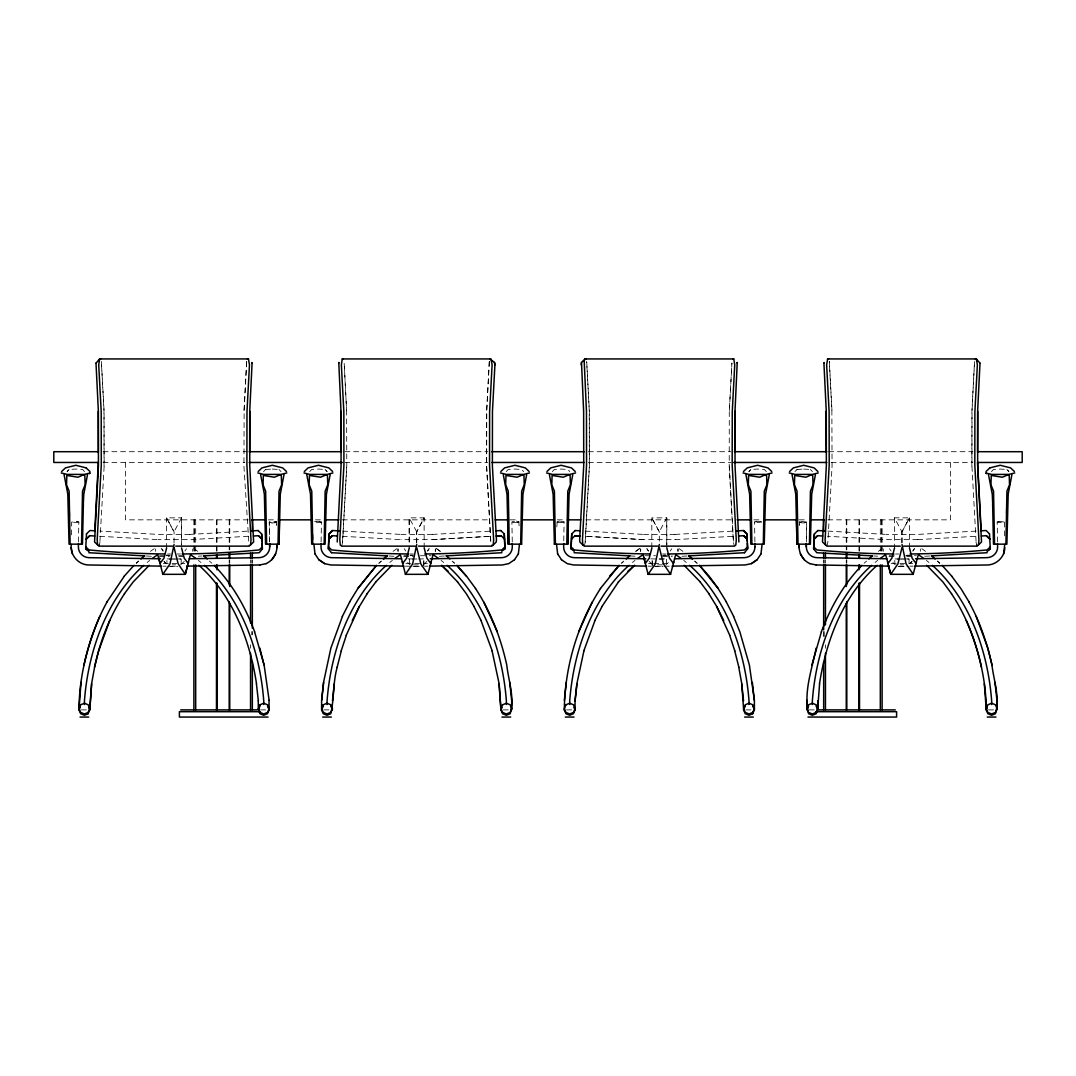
<?xml version="1.0" encoding="UTF-8"?>
<svg xmlns="http://www.w3.org/2000/svg" width="1076" height="1076" viewBox="0 0 1076 1076"><rect width="100%" height="100%" fill="white"/><g stroke="black" fill="none" stroke-linecap="round" stroke-linejoin="round"><path stroke-width="0.75" stroke-dasharray="5 3.75" d="M192.658 551.302L192.765 548.962M435.296 551.302L435.296 548.962M435.39 551.302L435.403 548.962M677.934 551.302L677.934 548.962M678.028 551.302L678.028 548.962M729.393 410.561L731.922 363.029L729.299 410.561L729.219 466.217L733.388 542.116L734.33 546.137M920.572 551.302L920.666 548.962M971.857 466.217L971.937 410.561L974.547 361.388L972.032 410.561L971.951 466.217L976.12 542.116L977.062 546.137M71.366 534.866L71.621 522.075L77.122 521.322M78.454 541.874L78.83 521.968L77.055 521.322M181.131 562.775L181.252 559.13L173.801 559.009M321.092 541.874L321.468 521.968L319.693 521.322M423.729 565.371L423.823 559.13L423.783 565.371M556.817 526.863L557.234 521.389L564.106 521.968L563.73 541.874M666.394 562.775L666.528 559.13M799.858 521.389L799.414 525.276L799.925 521.389L806.744 521.968L806.422 541.874M806.368 541.874L806.677 521.968L804.001 522.976M909.032 562.775L909.153 559.13L901.701 559.009M244.023 410.561L246.633 361.388M246.727 361.388L244.131 410.561L243.943 466.217L249.067 546.137M489.271 361.388L486.661 410.561L486.581 466.217L490.75 542.116L491.692 546.137M489.365 361.388L486.755 410.561L486.675 466.217L490.844 542.116M104.049 466.217L103.968 410.561L101.359 361.388L104.063 410.561L104.143 466.217L99.88 542.116L98.938 546.137M342.518 542.116L346.687 466.217M585.156 542.116L589.325 466.217L589.245 410.561L586.729 361.388M99.032 546.137L99.987 542.116M341.67 546.137L342.612 542.116L346.781 466.217L346.606 410.561L344.172 363.029L346.606 410.561M584.308 546.137L585.25 542.116L589.419 466.217L589.339 410.561L586.635 361.388M826.933 546.137L827.888 542.116L832.057 466.217L831.869 410.561L829.273 361.388M181.562 517.852L174.003 531.867L166.538 517.852L181.562 517.852L181.562 547.966M416.735 542.896L416.735 531.867L424.186 517.852L409.176 517.852L409.176 547.966M901.997 531.867L909.462 517.852L894.438 517.852L901.997 531.867L901.997 542.896M78.373 522.654L78.83 521.968M321.011 522.654L321.468 521.968M564.106 521.968L558.552 522.734M184.924 551.006L186.525 548.706M427.549 551.006L429.068 548.706M427.656 551.006L429.163 548.706M670.187 551.006L671.801 548.706M912.825 551.006L914.344 548.706M912.919 551.006L914.439 548.706M69.039 469.472L67.062 471.597L69.106 469.472L75.831 469.055L82.556 469.472L84.52 471.597M263.566 471.597L265.611 469.472M309.7 471.597L311.744 469.472L318.469 469.055L325.181 469.472L327.158 471.597L325.127 469.472M506.204 471.597L508.249 469.472L514.96 469.055L521.685 469.472L523.662 471.597M552.338 471.597L554.382 469.472L561.094 469.055L567.819 469.472L569.796 471.597M750.819 469.472L748.842 471.597L750.873 469.472L757.598 469.055L764.323 469.472L766.3 471.597M794.976 471.597L797.02 469.472M991.48 471.597L993.511 469.472L1000.236 469.055L1006.961 469.472L1008.938 471.597L1006.894 469.472M180.674 564.846L184.225 561.416M423.218 564.846L426.863 561.416M665.95 564.846L668.317 562.56M909.677 563.703L912.031 561.416L908.588 564.846M136.222 563.232L138.535 561.121M136.316 563.232L138.629 561.121M378.86 563.232L381.173 561.121M378.954 563.232L381.267 561.121M623.811 561.121L621.498 563.232L623.905 561.121M864.136 563.232L866.543 561.121M150.438 551.356L154.204 548.679M393.076 551.356L396.842 548.679M635.714 551.356L639.373 548.679M635.808 551.356L639.48 548.679M878.352 551.356L882.105 548.679M274.757 522.734L276.532 522.075L276.142 521.389L269.256 521.968L269.578 541.874M512.27 541.874L511.894 521.968L518.766 521.389L519.183 526.863M517.381 522.734L519.17 522.075L516.426 521.08M754.908 541.874L754.532 521.968L756.307 521.322M761.808 522.075L754.922 522.654M997.546 541.874L997.17 521.968L998.945 521.322M998.878 521.322L1004.446 522.075L997.56 522.654M78.44 522.654L71.554 522.075M314.596 521.389L319.76 521.322M321.078 522.654L314.192 522.075M559.574 521.08L556.897 522.075L558.619 522.734M271.932 522.976L274.81 522.734M517.448 522.734L511.894 521.968M756.24 521.322L761.404 521.389M265.543 469.472L272.336 469.055M796.953 469.472L803.732 469.055M189.645 534.422L248.193 531.1M248.421 536.265L189.766 539.641L158.226 539.641M432.283 534.422L490.831 531.1M432.404 539.601L491.06 536.265L432.404 539.641L400.864 539.641M198.387 556.184L201.777 555.996M674.908 534.422L733.469 531.1M675.042 539.641L733.697 536.265M439.385 556.279L445.962 555.902M976.107 531.1L917.546 534.422L886.261 534.422M917.68 539.641L976.335 536.265M682.023 556.279L687.053 555.996M924.661 556.279L931.332 555.902M174.299 559.009L166.847 559.13L166.968 562.775M175.886 558.982L180.943 558.901M412.431 559.076L416.937 559.009M418.524 558.982L425.235 558.874M170.277 566.38L176.975 566.285M659.507 559.009L667.873 558.874M412.915 566.38L422.922 566.232M424.522 566.205L427.898 566.151M902.199 559.009L894.748 559.13L894.869 562.775M903.8 558.982L910.511 558.874M655.54 566.38L670.536 566.151M898.178 566.38L908.198 566.232M909.785 566.205L913.174 566.151M103.094 451.705L247.238 451.705M344.898 451.705L487.63 451.705M588.37 451.705L731.102 451.705M828.762 451.705L972.906 451.705M103.094 462.465L244.871 462.465M344.898 462.465L487.63 462.465M588.37 462.465L731.102 462.465M831.129 462.465L972.906 462.465M248.233 519.842L125.61 519.842L125.61 462.465M268.395 519.842L276.788 519.842M315.429 519.842L322.141 519.842M342.303 519.842L490.131 519.842M510.28 519.842L518.686 519.842M557.314 519.842L565.72 519.842M585.869 519.842L733.697 519.842M753.859 519.842L760.571 519.842M799.212 519.842L807.605 519.842M827.767 519.842L950.39 519.842L950.39 462.465M189.739 534.422L158.36 534.422L99.893 531.1M400.985 534.422L432.377 534.422M643.623 534.422L675.015 534.422M643.596 539.601L584.94 536.265L643.596 539.641L675.136 539.641M917.774 539.641L886.14 539.641L827.578 536.265M413.52 555.27L410.225 555.27A890.955 890.955 0 0 0 413.399 555.324M662.48 555.27L665.775 555.27A890.955 890.955 0 0 1 662.493 555.324M159.625 555.714L170.264 555.714M178.535 555.714L186.821 555.714M403.917 555.714L412.902 555.714M420.46 555.714L431.099 555.714M644.901 555.714L655.54 555.714M663.098 555.714L672.083 555.714M889.179 555.714L897.465 555.714M905.736 555.714L916.375 555.714M159.436 556.655L169.241 556.655M178.858 556.655L187.036 556.655M403.688 556.655L413.493 556.655M662.507 556.655L672.312 556.655M888.964 556.655L897.142 556.655M906.759 556.655L913.228 556.655M163.31 563.367L184.79 563.367M405.934 563.367L422.397 563.367M424.038 563.367L427.428 563.367M648.572 563.367L651.962 563.367M653.603 563.367L670.066 563.367M891.21 563.367L912.69 563.367M172.348 564.846L175.738 564.846M413.44 564.846L418.376 564.846M657.624 564.846L662.56 564.846M900.262 564.846L903.652 564.846M81.305 709.891L87.492 709.891M260.607 709.891L266.781 709.891M323.943 709.891L330.117 709.891M503.245 709.891L509.419 709.891M566.581 709.891L572.755 709.891M745.883 709.891L752.057 709.891M809.219 709.891L815.393 709.891M988.508 709.891L994.695 709.891M895.057 558.901L900.114 558.982M650.765 558.874L657.476 558.982M659.063 559.009L663.569 559.076M899.025 566.285L905.723 566.38M408.127 558.874L416.493 559.009M648.102 566.151L651.478 566.205M653.078 566.232L663.085 566.38M167.143 558.901L172.2 558.982M405.464 566.151L420.46 566.38M162.826 566.151L166.215 566.205M167.802 566.232L177.822 566.38M827.807 531.1L886.355 534.422M585.169 531.1L643.717 534.422M874.223 555.996L877.612 556.184M342.531 531.1L401.092 534.422M342.303 536.265L400.958 539.641M630.038 555.902L636.615 556.279M99.664 536.265L158.32 539.641M388.947 555.996L393.977 556.279M146.323 555.996L151.339 556.279M803.664 469.055L810.457 469.472M272.268 469.055L279.047 469.472M801.19 522.734L804.068 522.976M271.999 522.976L269.256 521.968L269.632 541.874M799.468 522.075L801.243 522.734M921.796 548.679L925.562 551.356M679.158 548.679L682.924 551.356M436.627 548.679L440.286 551.356M436.52 548.679L440.192 551.356M193.895 548.679L197.648 551.356M937.465 561.121L939.778 563.232M937.371 561.121L939.684 563.232M694.827 561.121L697.14 563.232M694.733 561.121L697.046 563.232M452.189 561.121L454.502 563.232L452.095 561.121M209.457 561.121L211.864 563.232M892.959 562.56L895.326 564.846M649.137 561.416L652.782 564.846M407.683 562.56L410.05 564.846M166.323 563.703L163.969 561.416L167.412 564.846M810.389 469.472L812.434 471.597M278.98 469.472L281.024 471.597M889.475 548.706L891.076 551.006M646.932 548.706L648.451 551.006M646.837 548.706L648.344 551.006M404.199 548.706L405.813 551.006M161.656 548.706L163.175 551.006M161.561 548.706L163.081 551.006M997.17 521.968L997.627 522.654M754.532 521.968L754.989 522.654M276.075 521.389L276.519 525.276L276.532 522.075M416.735 531.867L409.176 517.852L409.27 544.617M976.013 542.116L976.968 546.137M729.313 466.217L733.482 542.116M829.367 361.388L831.977 410.561M1004.379 522.075L1004.688 538.054M652.271 565.371L652.177 559.13L652.217 565.371M409.472 559.13L409.606 562.775M883.235 548.962L883.342 551.302M640.704 548.962L640.704 551.302M640.597 548.962L640.61 551.302M398.066 548.962L398.066 551.302M397.972 548.962L397.972 551.302M155.334 548.962L155.428 551.302M909.462 547.966L909.368 517.852L901.903 531.867L901.903 542.896M894.546 517.852L894.438 547.966M882.118 519.842L882.118 551.517M881.58 519.842L881.58 551.517M880.316 519.842L880.316 551.517M859.522 519.842L859.522 551.517M858.984 519.842L858.984 551.517M846.799 519.842L846.799 549.849M846.799 559.843L846.799 563.178M846.261 519.842L846.261 549.849M846.261 559.843L846.261 563.178M825.453 559.843L825.453 563.178M825.453 644.874L825.453 648.209M824.203 559.843L824.203 563.178M824.203 631.531L824.203 636.535M823.665 559.843L823.665 563.178M823.665 631.531L823.665 636.535M666.824 547.966L666.824 517.852L651.814 517.852L651.814 547.966M666.73 544.617L666.73 517.852L659.265 531.867L651.814 517.852L659.359 531.867L659.265 542.896M424.186 547.966L424.092 517.852L416.641 531.867L416.641 542.896M252.335 559.843L252.335 563.178M252.335 631.531L252.335 634.867M251.797 559.843L251.797 563.178M251.797 631.531L251.797 634.867M250.547 559.843L250.547 563.178M250.547 644.874L250.547 648.209M229.739 519.842L229.739 549.849M229.739 559.843L229.739 563.178M229.201 519.842L229.201 549.849M229.201 559.843L229.201 563.178M217.016 519.842L217.016 551.517M216.478 519.842L216.478 551.517M195.684 519.842L195.684 551.517M194.42 519.842L194.42 551.517M193.882 519.842L193.882 551.517M181.454 517.852L181.454 544.617M174.003 542.896L174.097 531.867L166.632 517.852L166.538 547.966M926.355 560.394A181.508 124.318 90 0 1 928.951 562.466M875.057 562.466A181.508 124.318 -90 0 1 877.653 560.394M898.783 554.005A890.121 890.121 0 0 1 895.555 553.992M683.717 560.394A181.508 124.318 90 0 1 686.313 562.466M632.419 562.466A181.508 124.318 -90 0 1 635.015 560.394M665.815 553.992A890.121 890.121 0 0 1 662.587 554.005M198.347 560.394A181.508 124.318 90 0 1 200.943 562.466M147.156 562.466A181.508 124.318 -90 0 1 149.739 560.394M180.445 553.992A890.121 890.121 0 0 1 177.217 554.005M170.775 554.005A890.121 890.121 0 0 1 167.547 553.992M389.781 562.466A181.508 124.318 -90 0 1 392.377 560.394M441.079 560.394A181.508 124.318 90 0 1 443.675 562.466M413.413 554.005A890.121 890.121 0 0 1 410.185 553.992M169.282 555.27L165.986 555.27A890.955 890.955 0 0 0 169.255 555.31M910.014 555.27L906.718 555.27A890.955 890.955 0 0 0 909.973 555.297"/><path stroke-width="1.5" d="M249.659 452.364L249.726 411.301L252.08 363.217M249.82 411.301L249.74 465.491L253.613 541.981L249.161 546.137L175.765 546.137M734.935 452.364L735.002 411.301L737.221 362.531M735.096 411.301L735.016 465.491L738.889 541.981M977.559 462.209L981.178 531.49M977.573 452.364L977.627 411.301L979.994 363.217M977.734 411.301L977.654 465.491L981.527 541.981L977.062 546.137L903.665 546.137M71.272 544.443C69.779 554.638 77.97 564.564 88.272 564.967L161.239 566.124M78.494 543.528L78.373 546.837A10.827 10.666 0.9 0 0 89.026 557.677L160.566 558.794M313.91 544.443L314.999 553.817M321.132 543.528L321.011 546.837A10.827 10.666 0.9 0 0 331.664 557.677L401.536 558.767M556.548 544.443L557.637 553.817M563.77 543.528L563.649 546.837A10.827 10.666 0.9 0 0 574.302 557.677L645.842 558.794M799.065 547.644L799.118 544.443C798.432 552.418 802.521 560.34 809.959 563.649M806.287 546.837L806.341 543.528L806.354 546.837A10.827 10.666 0.9 0 0 816.94 557.677L886.812 558.767M83.363 504.106L82.475 544.16L69.052 544.16L67.815 494.341M278.966 544.16L279.491 519.13M521.604 544.16L522.923 494.341L526.621 474.785M554.328 544.16L567.805 544.16L568.263 519.13M567.805 544.16L569.056 494.341L572.755 474.785M81.534 544.16L82.516 491.167L85.112 484.805L84.829 475.444L82.839 475.121L77.956 477.219L66.82 475.444L66.551 484.805L69.133 491.167L70.115 544.16M278.038 544.16L279.02 491.167L281.616 484.805L281.334 475.444L279.343 475.121L274.461 477.219L263.324 475.444L263.055 484.805L265.637 491.167L266.619 544.16M324.172 544.16L325.154 491.167L327.75 484.805L327.467 475.444L325.477 475.121L320.594 477.219L309.458 475.444L309.189 484.805L311.771 491.167L312.753 544.16M520.676 544.16L521.658 491.167L524.241 484.805L523.972 475.444L521.981 475.121L517.099 477.219L505.962 475.444L505.68 484.805L508.275 491.167L509.257 544.16M566.81 544.16L567.792 491.167L570.388 484.805L570.105 475.444L568.115 475.121L563.232 477.219L552.096 475.444L551.813 484.805L554.409 491.167L555.391 544.16M763.314 544.16L764.296 491.167L766.879 484.805L766.61 475.444L764.606 475.121L759.723 477.219L748.6 475.444L748.318 484.805L750.913 491.167L751.895 544.16M809.448 544.16L810.43 491.167L813.012 484.805L812.743 475.444L810.739 475.121L805.857 477.219L794.734 475.444L794.451 484.805L797.047 491.167L798.029 544.16M1006.611 512.983L1006.732 508.06M1005.939 544.16L1006.921 491.167L1009.517 484.805L1009.248 475.444L1007.244 475.121L1002.361 477.219L991.238 475.444L990.956 484.805L993.552 491.167L994.533 544.16M83.296 504.106L83.78 494.341L87.479 474.785M1008.185 494.341L1006.88 544.16L993.471 544.16L992.637 504.106M85.784 548.854L88.972 551.248L85.69 548.854L86.497 533.952M331.543 552.714L328.328 548.854L329.041 533.952L332.511 530.522L339.196 530.912M328.422 548.854L329.135 533.952L332.605 530.522M571.06 548.854L571.773 533.952M817.881 530.522L814.317 533.952L813.59 548.854L816.805 552.714L872.676 555.902M813.698 548.854L814.411 533.952M94.728 531.49L98.346 462.209M96.006 363.217L98.373 411.301L98.441 465.491L94.567 541.981L99.032 546.137L172.429 546.137M250.56 545.048L251.004 539.95L246.902 465.155L246.982 411.651L249.471 364.899L248.489 358.94L99.611 358.94L98.723 364.899L101.198 411.651L101.278 465.155L97.176 539.95L97.634 545.048M338.779 362.531L340.998 411.301L341.079 465.491L337.205 541.981M581.174 364.925L581.403 362.531L584.981 358.94L733.751 358.94L734.733 364.899L732.258 411.651L732.178 465.155L736.28 539.95L735.836 545.048L734.424 546.137L661.041 546.137M584.201 361.254L586.474 411.651L586.555 465.155L582.452 539.95L582.896 545.048L584.308 546.137L657.692 546.137M823.92 363.217L826.274 411.301L826.355 465.491L822.481 541.981L826.933 546.137L900.33 546.137M418.403 546.137L491.799 546.137L493.198 545.048L493.642 539.95L489.54 465.155L489.62 411.651L492.095 364.899L491.019 358.94L342.249 358.94L341.361 364.899L343.836 411.651L343.916 465.155L339.814 539.95L340.258 545.048L341.67 546.137L415.067 546.137M978.474 545.048L978.918 539.95L974.816 465.155L974.896 411.651L977.371 364.899L976.389 358.94L827.511 358.94L828.601 358.98M81.009 682.359L78.965 709.891L80.646 713.697L84.439 715.271L88.245 713.697M109.725 620.489L98.629 650.913L94.607 667.147L91.568 683.852L89.725 709.891L88.151 713.697M91.675 683.852L89.819 709.891L88.676 707.362M337.245 667.147C332.807 682.305 334.273 698.741 330.789 713.697L327.077 715.271L323.271 713.697L321.603 709.891L321.603 700.328L323.553 682.359L330.883 648.088L342.437 616.413M321.697 700.328L323.647 682.359M332.457 700.906L334.3 683.852M600.502 588.505C577.301 624.376 564.739 667.241 564.335 709.891M564.335 700.328L566.285 682.359M575.095 700.906L576.938 683.852M819.576 683.852L817.639 709.891M819.482 683.852C826.26 639.991 843.342 595.391 877.182 565.303M266.041 563.649C273.425 560.327 277.756 552.445 276.882 544.443L276.868 547.644M518.363 553.817L519.452 544.443M761.001 553.817L762.09 544.443M914.761 566.124L987.795 564.967C996.847 564.523 1004.702 556.803 1004.782 547.644M1003.693 553.817L1004.728 544.443M283.983 474.785L280.285 494.341L279.034 544.16L265.557 544.16L264.373 494.341L260.674 474.785M330.117 474.785L326.418 494.341L325.1 544.16L311.69 544.16L310.507 494.341L306.808 474.785M769.259 474.785L765.561 494.341L764.242 544.16L750.833 544.16L749.649 494.341L745.95 474.785M815.393 474.785L811.694 494.341L810.376 544.16L796.966 544.16L796.442 519.13M1008.131 494.341L1011.897 474.785M83.982 664.968C88.783 643.031 96.181 621.605 107.062 601.928M94.513 667.147C100.122 641.135 109.833 615.902 124.56 593.656M337.151 667.147L341.267 650.913M583.905 650.913L576.844 683.852L575.001 700.906L575.095 709.891L573.427 713.697L569.715 715.271L565.909 713.697L564.241 709.891M811.882 664.968L821.418 631.854M816.159 648.088C811.963 669.272 803.395 692.298 808.547 713.697L812.353 715.271L816.159 713.697L817.733 709.891L817.733 700.906M174.097 544.469L170.008 563.878L162.839 574.328L158.468 557.274M416.735 544.469L412.646 563.878L405.477 574.328L402.29 561.928M659.359 544.469L655.271 563.878L648.102 574.328L643.73 557.274M901.997 547.617L897.909 563.878L890.74 574.328L913.255 574.328L906.086 563.878L901.997 544.469M187.641 565.021L185.26 574.328L162.745 574.328M188.529 561.928L185.354 574.328L178.186 563.878L174.097 547.617M427.898 574.328L431.167 561.928M670.523 574.328L673.805 561.928M913.161 574.328L916.443 561.928M166.632 547.966L163.942 558.229L160.109 563.367L158.064 555.714M409.27 547.966L406.58 558.229L402.747 563.367L400.702 555.714M651.908 547.966L649.205 558.229L645.385 563.367L643.34 555.714M894.546 547.966L891.843 558.229L888.023 563.367L885.965 555.714M341.173 650.913L346.324 635.311M583.811 650.913L595.001 620.489M95.912 363.217L99.705 358.94L98.925 361.254M338.644 363.217L338.873 362.531M581.511 362.531L583.636 411.301L583.717 465.491L579.641 539.735L579.843 541.981L582.896 545.048M584.107 361.254L584.981 358.94L585.963 358.98M823.812 363.217L824.135 362.531M827.619 358.94L826.637 364.899L829.112 411.651L829.192 465.155L825.09 539.95L825.534 545.048M99.799 616.413C87.183 645.842 78.992 677.759 79.059 709.891L80.122 707.362M346.216 635.311L359.344 606.555L367.198 593.656M578.686 631.854L592.244 601.928M821.324 631.854C830.564 607.429 843.597 584.16 861.903 565.344M88.151 712.406L89.819 708.6L88.245 704.807L84.439 703.22L80.646 704.807L79.059 708.6L80.646 712.406L84.439 713.98L88.245 712.406M269.027 700.328L269.121 709.891L267.453 713.697L263.741 715.271L259.935 713.697L258.361 709.891L259.935 706.085M321.697 709.891L323.271 706.085M475.498 588.505C490.831 611.612 500.784 637.974 506.756 664.968C508.491 680.866 514.92 698.015 510.185 713.697L506.379 715.271L502.573 713.697L500.905 709.891L502.048 707.362M752.823 713.697L749.017 715.271L745.211 713.697L743.543 709.891L745.211 706.085M752.729 712.406L754.397 708.6L752.823 704.807L749.017 703.22L745.211 704.807L743.637 708.6L745.211 712.406L749.017 713.98L752.823 712.406M752.729 713.697L754.397 709.891L754.397 700.328L749.38 664.968L739.858 631.854L733.563 616.413M806.973 708.6L808.547 704.807L812.353 703.22L816.159 704.807L817.733 708.6L816.159 712.406L812.353 713.98L808.547 712.406L806.879 708.6M808.547 706.085L806.973 709.891L806.973 700.328M986.275 708.6L987.849 704.807L991.655 703.22L995.461 704.807L997.035 708.6L995.461 712.406L991.655 713.98L987.849 712.406L986.181 708.6L987.23 706.071M987.324 707.362L986.181 709.891L987.849 713.697L991.655 715.271L995.461 713.697C1000.182 698.015 993.807 680.839 991.924 664.968C987.069 643.071 979.819 621.605 968.938 601.928M342.343 616.413L349.7 601.928M352.269 620.489L359.25 606.555M594.907 620.489L601.982 606.555M106.968 601.928L124.238 576.279M349.606 601.928L357.864 588.505L376.546 565.344L357.77 588.505M601.887 606.555L618.485 581.914M271.878 559.681L275.725 553.817M514.516 559.681L518.43 553.817M761.068 553.817L757.154 559.681L751.317 563.649L745.09 564.967L672.123 566.124M124.466 593.656L133.209 581.914L149.268 565.303M367.104 593.656L375.847 581.914M600.408 588.505L619.171 565.344L609.514 576.279M744.457 552.714L747.672 548.854L746.959 533.952L743.489 530.522L736.804 530.912M124.143 576.279L134.002 565.344M375.753 581.914L391.906 565.303M618.391 581.914L634.544 565.303L627.765 571.41M493.198 545.048L496.251 541.981L496.453 539.735L492.378 465.491L492.458 411.301L494.92 364.925L494.597 362.531L490.037 358.98M86.403 533.952L89.967 530.522L94.984 530.818M575.243 530.522L571.679 533.952L570.966 548.854L574.248 551.248M86.255 539.089L89.725 535.687L94.742 536.023M86.255 539.13L89.725 535.74M328.893 539.089L332.363 535.687L337.38 536.023M328.893 539.13L332.349 535.74M571.531 539.089L574.987 535.74L580.018 536.023L574.987 535.687M814.155 539.13L817.625 535.74M814.155 539.089L817.625 535.687L822.642 536.023M61.614 471.503L65.461 467.885L75.831 465.276L86.188 467.885M258.186 471.503L261.966 467.885L272.336 465.276L282.692 467.885L286.472 471.503M304.32 471.503L308.099 467.885L318.469 465.276L328.826 467.885L332.605 471.503M500.824 471.503L504.604 467.885L514.96 465.276L525.33 467.885L529.11 471.503M546.958 471.503L550.737 467.885L561.094 465.276L571.464 467.885L575.243 471.503M743.462 471.503L747.242 467.885L757.598 465.276L767.968 467.885L771.748 471.503M789.596 471.503L793.375 467.885L803.732 465.276L814.102 467.885L817.881 471.503M986.033 471.503L989.866 467.885M262.315 546.971L259.155 549.944A890.121 890.121 0 0 1 182.153 553.979M504.953 546.971L501.793 549.944A890.121 890.121 0 0 1 424.791 553.979M747.591 546.971L744.431 549.944A890.121 890.121 0 0 1 667.429 553.979M990.216 546.971L987.055 549.944A890.121 890.121 0 0 1 910.054 553.979M140.956 558.995L144.426 555.821M383.486 558.995L386.97 555.821L383.594 558.995M626.219 558.995L629.702 555.821M868.857 558.995L872.34 555.821M501.752 551.248L505.034 548.854L504.321 533.952L500.757 530.522M990.216 548.854L987.028 551.248L990.31 548.854L989.503 533.952M89.2 473.709L90.276 472.942L84.52 474.408L67.129 474.408L61.251 472.942M286.835 472.942L281.024 474.408L263.633 474.408L257.823 472.942M332.968 472.942L327.158 474.408L309.767 474.408L303.957 472.942M529.473 472.942L523.662 474.408L506.271 474.408L500.461 472.942M575.606 472.942L569.796 474.408L552.405 474.408L546.595 472.942M772.111 472.942L766.3 474.408L748.909 474.408L743.086 472.942M818.244 472.942L812.434 474.408L795.043 474.408L789.219 472.942M1014.749 472.942L1008.925 474.408L991.547 474.408L985.656 472.942L986.8 473.709M514.584 559.681L508.679 563.649L502.452 564.967L429.499 566.124M751.384 563.649L757.222 559.681M989.812 467.885L1000.236 465.276L1010.606 467.885L1014.386 471.503M259.827 564.967L266.108 563.649M251.542 530.912L258.213 530.522M253.452 536.023L258.469 535.687L261.939 539.089M495.74 530.818L500.851 530.522M501.107 535.74L496.09 536.023L501.107 535.687L504.577 539.13M203.418 555.902L259.289 552.714L262.409 548.854L261.683 533.952L258.119 530.522M738.714 536.023L743.745 535.687L747.201 539.089M446.056 555.902L501.927 552.714M981.016 530.818L986.127 530.522L989.597 533.952M981.352 536.023L986.369 535.687L989.839 539.089M688.6 555.902L744.565 552.714M931.332 555.902L987.19 552.714M247.399 358.98L248.489 358.94M732.662 358.98L733.751 358.94M975.3 358.98L976.389 358.94M189.255 558.767L259.06 557.677A10.827 10.666 -0.9 0 0 269.713 546.837L269.659 543.528L269.646 546.837M430.225 558.794L501.698 557.677A10.827 10.666 -0.9 0 0 512.284 546.837L512.23 543.528M186.861 566.124L259.894 564.967M674.531 558.767L744.336 557.677A10.827 10.666 -0.9 0 0 754.922 546.837M915.501 558.794L986.974 557.677A10.827 10.666 -0.9 0 0 997.627 546.837L997.506 543.528M98.05 451.705L53.8 451.705L53.8 462.465L98.05 462.465M249.188 451.705L341.536 451.705M491.611 451.705L584.389 451.705M734.464 451.705L826.812 451.705M977.95 451.705L1022.2 451.705L1022.2 462.465L977.95 462.465M249.188 462.465L342.303 462.465M491.799 462.465L584.201 462.465M733.697 462.465L826.812 462.465M251.596 519.842L265.032 519.842M278.469 519.842L312.067 519.842M325.503 519.842L338.94 519.842M495.162 519.842L508.598 519.842M522.048 519.842L553.952 519.842M567.402 519.842L580.838 519.842M737.06 519.842L750.497 519.842M763.933 519.842L797.531 519.842M810.968 519.842L824.404 519.842M507.67 519.13L508.195 544.16L521.672 544.16M405.37 574.328L427.992 574.328L420.824 563.878L416.735 547.617M648.008 574.328L670.63 574.328L663.462 563.878L659.359 547.617M180.714 709.891L256.814 709.891M819.186 709.891L895.286 709.891M260.123 711.693L179.396 711.693L179.396 717.06L268.045 717.06M815.877 711.693L896.604 711.693L896.604 717.06L807.955 717.06M80.041 717.06L88.743 717.06M322.679 717.06L331.381 717.06M501.981 717.06L510.683 717.06M565.317 717.06L574.019 717.06M744.619 717.06L753.321 717.06M987.257 717.06L995.959 717.06M816.106 564.967L889.139 566.124M646.501 566.124L573.481 564.967L567.254 563.649L561.416 559.681M403.877 566.124L330.843 564.967L324.616 563.649L318.778 559.681M342.249 358.94L343.338 358.98M99.611 358.94L100.7 358.98M817.787 530.522L824.458 530.912M575.149 530.522L580.26 530.818M574.073 552.714L630.038 555.902M331.435 552.714L387.4 555.902M88.81 552.714L144.776 555.902M809.892 563.649L816.173 564.967M324.683 563.649L318.846 559.681L314.932 553.817M931.668 555.821L935.138 558.995M926.732 565.303L942.885 581.914L951.534 593.656M692.514 558.995L689.03 555.821L692.406 558.995M684.094 565.303L700.247 581.914M446.392 555.821L449.876 558.995M448.235 571.41L441.55 565.303L457.609 581.914M203.767 555.821L207.238 558.995M198.912 565.303C232.712 595.405 249.928 639.951 256.518 683.852M813.779 546.971L816.94 549.944A890.121 890.121 0 0 0 893.941 553.979M571.141 546.971L574.302 549.944A890.121 890.121 0 0 0 649.702 553.965M328.516 546.971L331.677 549.944A890.121 890.121 0 0 0 408.678 553.979M85.878 546.971L89.039 549.944A890.121 890.121 0 0 0 164.426 553.965M86.134 467.885L89.967 471.503M986.383 535.74L989.839 539.13M743.745 535.74L747.201 539.13M258.469 535.74L261.939 539.13M743.395 530.522L746.865 533.952L747.201 541.093M942.092 565.344L951.857 576.279M699.454 565.344L709.218 576.279L718.23 588.505M700.449 566.568L718.136 588.505L726.394 601.928M456.829 565.344L466.58 576.279L475.592 588.505M457.811 566.568L466.486 576.279M214.191 565.344C232.456 584.16 245.597 607.375 254.676 631.854M951.762 576.279L960.855 588.505L969.032 601.928M700.153 581.914L708.896 593.656M457.515 581.914L466.271 593.656L474.113 606.555M800.275 553.817L804.122 559.681M557.57 553.817L561.484 559.681M951.44 593.656C966.275 615.835 975.811 641.161 981.487 667.147M708.802 593.656L716.75 606.555L723.731 620.489M726.3 601.928L733.657 616.413M716.656 606.555L729.784 635.311M483.756 601.928L497.314 631.854M474.018 606.555L481.093 620.489M816.159 706.085L817.733 709.891M752.823 706.085L754.397 709.891M573.952 707.362L575.095 709.891M330.883 706.085L332.457 709.891M267.547 706.085L269.121 709.891M88.676 706.071L89.725 708.6M976.201 616.413L987.849 648.088L992.018 664.968M966.275 620.489C978.393 648.64 986.1 679.158 986.275 709.891L984.325 683.852M480.999 620.489L492.189 650.913M980.088 363.217L976.295 358.94L977.075 361.254M737.127 362.531L737.356 363.217M494.489 362.531L494.825 364.925M251.865 362.531L252.188 363.217M729.676 635.311L734.827 650.913M254.582 631.854L264.118 664.968L269.121 700.328M909.462 547.966L912.152 558.229L915.985 563.367L918.03 555.714M666.824 547.966L669.528 558.229L673.347 563.367L675.392 555.714M424.186 547.966L426.89 558.229L430.709 563.367L432.767 555.714M181.562 547.966L184.252 558.229L188.085 563.367L190.129 555.714M887.565 561.928L890.74 574.328L888.265 565.021M734.733 650.913L738.849 667.147M492.095 650.913L499.156 683.852L500.999 709.891M259.841 648.088L264.024 664.968M988.521 474.785L992.287 494.341L992.704 504.106M792.084 474.785L795.783 494.341L797.034 544.16M549.446 474.785L553.145 494.341L554.396 544.16M503.312 474.785L507.011 494.341L508.262 544.16M64.103 474.785L67.869 494.341M71.218 547.644L72.374 553.817M738.755 667.147L741.794 683.852L743.637 709.891M994.991 682.359L996.941 700.328L996.941 709.891M752.353 682.359L754.303 700.328M741.7 683.852L743.543 700.906M509.715 682.359L511.665 700.328L511.665 709.891M499.062 683.852L500.905 709.891M256.424 683.852L258.361 700.906M747.309 543.313L747.578 548.854M504.227 533.952L504.94 548.854M261.589 533.952L261.939 541.093M262.046 543.313L262.302 548.854M312.457 534.315L312.578 539.237M69.2 508.06L69.402 516.265M754.868 543.528L754.989 546.837M826.18 411.301L826.233 452.364M340.904 411.301L340.971 452.364M98.266 411.301L98.333 452.364M991.655 704.511L991.655 700.933A181.508 124.318 90 0 0 932.341 565.357M882.118 564.846L882.118 709.891M880.316 564.846L880.316 709.891M859.522 554.853L859.522 558.175M859.522 564.846L859.522 568.182M859.522 583.192L859.522 709.891M858.984 554.853L858.984 558.175M858.984 564.846L858.984 569.85M858.984 583.192L858.984 709.891M846.799 553.185L846.799 558.175M846.799 564.846L846.799 584.86M846.799 601.524L846.799 709.891M846.261 553.185L846.261 558.175M846.261 564.846L846.261 586.528M846.261 603.192L846.261 709.891M825.453 553.185L825.453 558.175M825.453 564.846L825.453 624.874M825.453 653.213L825.453 709.891M823.665 519.842L823.665 531.504M823.665 553.185L823.665 558.175M823.665 564.846L823.665 629.864M823.665 661.552L823.665 709.891M812.353 704.511L812.353 700.933A181.508 124.318 -90 0 1 871.654 565.357M749.017 704.511L749.017 700.933A181.508 124.318 90 0 0 689.703 565.357M569.715 704.511L569.715 700.933A181.508 124.318 -90 0 1 629.03 565.357M506.379 704.511L506.379 700.933A181.508 124.318 90 0 0 447.078 565.357M327.077 704.511L327.077 700.933A181.508 124.318 -90 0 1 386.392 565.357M263.741 704.511L263.741 700.933A181.508 124.318 90 0 0 204.44 565.357M258.267 700.906L258.361 709.891M252.335 519.842L252.335 531.504M252.335 553.185L252.335 558.175M252.335 564.846L252.335 628.209M252.335 661.552L252.335 709.891M250.547 553.185L250.547 558.175M250.547 564.846L250.547 623.206M250.547 653.213L250.547 709.891M229.739 553.185L229.739 558.175M229.739 564.846L229.739 586.528M229.739 603.192L229.739 709.891M229.201 553.185L229.201 558.175M229.201 564.846L229.201 584.86M229.201 601.524L229.201 709.891M217.016 554.853L217.016 558.175M217.016 564.846L217.016 569.85M217.016 583.192L217.016 709.891M216.478 554.853L216.478 558.175M216.478 564.846L216.478 568.182M216.478 583.192L216.478 709.891M195.684 564.846L195.684 709.891M193.882 564.846L193.882 709.891M84.439 704.511L84.439 700.933A181.508 124.318 -90 0 1 143.754 565.357M918.393 554.745A181.508 124.318 90 0 1 923.733 558.417M880.276 558.417A181.508 124.318 -90 0 1 885.615 554.745M675.755 554.745A181.508 124.318 90 0 1 681.095 558.417M637.638 558.417A181.508 124.318 -90 0 1 642.977 554.745M190.479 554.745A181.508 124.318 90 0 1 195.819 558.417M152.362 558.417A181.508 124.318 -90 0 1 157.701 554.745M433.117 554.745A181.508 124.318 90 0 1 438.457 558.417M395 558.417A181.508 124.318 -90 0 1 400.339 554.745M259.935 704.807L258.361 708.6L259.935 712.406L263.741 713.98L267.547 712.406L269.121 708.6L267.547 704.807L263.741 703.22L259.935 704.807M323.271 704.807L321.697 708.6L323.271 712.406L327.077 713.98L330.883 712.406L332.457 708.6L330.883 704.807L327.077 703.22L323.271 704.807M502.573 704.807L500.905 708.6L502.573 712.406L506.379 713.98L510.185 712.406L511.759 708.6L510.185 704.807L506.379 703.22L502.573 704.807M565.909 704.807L564.335 708.6L565.909 712.406L569.715 713.98L573.521 712.406L575.095 708.6L573.521 704.807L569.715 703.22L565.909 704.807"/></g></svg>
